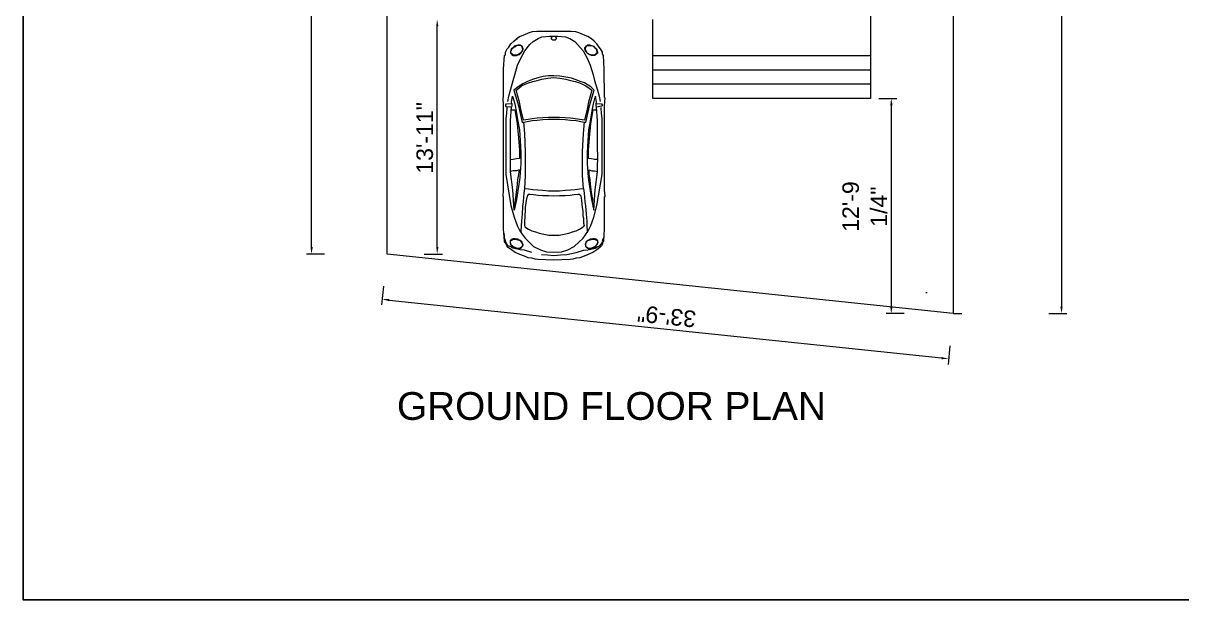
# Model space of a CAD drawing. Header units: millimetres. Extents: x 218.7 to 294.1, y -22.2 to 31.6.
# Drawn here: x 218.67 to 239.62, y -22.23 to -11.8 of the extents above; entities that cross this region are included whole.
import ezdxf

# ---------------------------------------------------------------- set-up
doc = ezdxf.new("R2010")
doc.units = ezdxf.units.MM
for name, color, linetype in [('PDF_Geometry', 7, 'Continuous'), ('PDF_Solid Fills', 1, 'Continuous'), ('PDF_Text', 7, 'Continuous')]:
    doc.layers.add(name, color=color, linetype=linetype)
doc.styles.add('PDF Arial', font='arial.ttf')

msp = doc.modelspace()

# ---------------------------------------------------------------- linework, layer by layer
at = {"layer": 'PDF_Geometry', "lineweight": 25}
msp.add_lwpolyline([(294.081, 31.595), (218.675, 31.595), (218.675, -22.228), (294.081, -22.228), (294.081, 31.595), (294.081, 31.611)], dxfattribs=at)
at = {"layer": 'PDF_Geometry', "lineweight": 9}
for points in [[(226.474, -5.486), (225.255, -5.486), (225.255, 4.817), (235.483, 5.936), (235.483, -17.051), (235.642, -17.051)], [(237.445, -16.926), (237.445, 5.811)], [(223.885, -15.848), (223.885, 4.692)], [(235.483, -17.051), (225.255, -15.974), (225.255, -9.294)], [(233.988, -10.413), (233.988, -13.16)], [(226.156, -15.848), (226.156, -11.857)], [(230.056, -13.16), (230.056, -11.732)], [(233.988, -12.392), (230.056, -12.392)], [(233.988, -12.65), (230.056, -12.65)], [(233.988, -12.901), (230.056, -12.901)], [(233.988, -13.16), (230.056, -13.16)], [(234.139, -13.16), (234.464, -13.16)], [(234.364, -13.285), (234.364, -16.926)], [(224.119, -15.974), (223.793, -15.974)], [(225.923, -15.974), (226.257, -15.974)], [(225.188, -16.558), (225.154, -16.892)], [(234.99, -16.667), (235.015, -16.667)], [(225.288, -16.809), (235.274, -17.852)], [(234.598, -17.051), (234.272, -17.051)], [(237.211, -17.051), (237.537, -17.051)], [(235.424, -17.635), (235.391, -17.969)]]:
    msp.add_lwpolyline(points, dxfattribs=at)
at = {"layer": 'PDF_Geometry', "color": 92, "lineweight": 9, "true_color": 0x00dd00}
for points in [[(229.095, -15.857), (229.045, -15.899), (228.97, -15.949), (228.887, -15.982), (228.812, -16.015), (228.736, -16.04), (228.67, -16.049), (228.611, -16.066), (228.561, -16.074), (228.269, -16.082), (227.977, -16.074), (227.926, -16.066), (227.868, -16.049), (227.801, -16.04), (227.734, -16.015), (227.651, -15.982), (227.567, -15.949), (227.501, -15.899), (227.442, -15.857), (227.417, -15.823), (227.4, -15.79), (227.392, -15.773), (227.384, -15.765), (227.375, -15.748), (227.375, -15.74), (227.359, -15.523), (227.359, -14.947), (227.35, -14.93), (227.359, -14.821), (227.359, -14.771), (227.359, -14.763), (227.359, -13.285), (227.35, -13.151), (227.359, -13.135), (227.359, -12.884), (227.359, -12.625), (227.375, -12.383), (227.384, -12.375), (227.392, -12.358), (227.392, -12.342), (227.392, -12.325), (227.425, -12.266), (227.451, -12.233), (227.492, -12.175), (227.542, -12.124), (227.592, -12.083), (227.601, -12.091)], [(227.434, -13.218), (227.451, -13.118), (227.484, -13.01), (227.534, -12.834), (227.559, -12.734), (227.609, -12.559), (227.668, -12.433), (227.743, -12.3), (227.835, -12.183), (227.893, -12.133), (227.985, -12.074), (228.052, -12.049), (228.194, -12.033), (228.269, -12.033), (228.336, -12.033), (228.478, -12.049), (228.553, -12.074), (228.645, -12.133), (228.695, -12.183), (228.795, -12.3), (228.87, -12.433), (228.92, -12.559), (228.979, -12.734), (229.004, -12.834), (229.054, -13.01), (229.087, -13.118), (229.104, -13.218)], [(229.179, -12.884), (229.179, -12.625), (229.162, -12.383), (229.154, -12.367), (229.146, -12.358), (229.146, -12.342), (229.146, -12.325), (229.112, -12.266), (229.087, -12.233), (229.045, -12.175), (228.995, -12.124), (228.945, -12.083), (228.878, -12.041), (228.803, -12.008), (228.736, -11.982), (228.661, -11.957), (228.578, -11.949), (228.503, -11.949), (228.269, -11.949), (228.035, -11.949), (227.96, -11.949), (227.876, -11.957), (227.801, -11.982), (227.734, -12.008), (227.659, -12.041), (227.592, -12.083)], [(228.244, -12.049), (228.235, -12.049), (228.227, -12.058), (228.219, -12.066), (228.219, -12.074), (228.219, -12.083), (228.227, -12.091), (228.235, -12.091), (228.244, -12.099), (228.252, -12.099), (228.269, -12.099), (228.277, -12.099)], [(228.277, -12.099), (228.294, -12.099), (228.302, -12.091), (228.311, -12.091), (228.311, -12.083), (228.319, -12.074), (228.311, -12.066), (228.311, -12.058), (228.302, -12.049), (228.294, -12.049), (228.277, -12.041), (228.269, -12.041), (228.252, -12.041), (228.244, -12.049)], [(227.701, -12.258), (227.701, -12.266), (227.693, -12.3), (227.668, -12.333), (227.634, -12.358), (227.592, -12.375), (227.567, -12.375), (227.551, -12.375), (227.534, -12.375), (227.517, -12.358), (227.509, -12.35), (227.492, -12.342), (227.492, -12.333), (227.492, -12.325), (227.492, -12.308), (227.501, -12.291), (227.501, -12.283), (227.509, -12.266), (227.526, -12.25), (227.542, -12.233), (227.559, -12.225), (227.592, -12.2), (227.551, -12.216), (227.542, -12.225), (227.517, -12.25), (227.501, -12.266), (227.492, -12.283), (227.492, -12.3), (227.484, -12.316), (227.484, -12.333), (227.484, -12.342), (227.492, -12.35), (227.501, -12.358), (227.509, -12.367), (227.534, -12.383), (227.551, -12.383), (227.567, -12.383), (227.592, -12.383), (227.634, -12.367), (227.643, -12.367), (227.676, -12.333)], [(227.701, -12.241), (227.701, -12.233), (227.701, -12.225), (227.693, -12.216), (227.684, -12.208), (227.668, -12.2), (227.651, -12.2), (227.634, -12.2), (227.626, -12.2), (227.592, -12.2), (227.626, -12.191), (227.643, -12.191), (227.659, -12.191), (227.668, -12.2), (227.676, -12.208), (227.693, -12.233)], [(227.684, -12.325), (227.701, -12.3), (227.709, -12.266), (227.709, -12.258), (227.701, -12.241)], [(227.701, -12.258), (227.701, -12.25), (227.693, -12.233)], [(228.853, -12.325), (228.837, -12.3), (228.828, -12.266), (228.828, -12.258), (228.828, -12.241), (228.837, -12.233), (228.837, -12.225), (228.845, -12.216)], [(228.87, -12.333), (228.845, -12.291), (228.837, -12.266), (228.837, -12.258), (228.837, -12.25), (228.845, -12.233), (228.862, -12.208), (228.87, -12.2), (228.887, -12.2), (228.903, -12.2), (228.912, -12.2), (228.945, -12.2), (228.979, -12.216), (228.995, -12.233), (229.012, -12.25), (229.029, -12.266), (229.037, -12.283), (229.037, -12.291), (229.045, -12.308), (229.045, -12.325), (229.045, -12.333), (229.037, -12.342), (229.029, -12.35), (229.02, -12.358), (229.004, -12.375), (228.979, -12.375), (228.97, -12.375), (228.945, -12.375), (228.895, -12.358), (228.87, -12.333)], [(228.845, -12.216), (228.853, -12.208), (228.87, -12.2), (228.878, -12.191), (228.895, -12.191), (228.912, -12.191), (228.945, -12.2), (228.987, -12.216), (228.995, -12.225), (229.02, -12.25), (229.029, -12.266), (229.045, -12.283), (229.045, -12.291), (229.054, -12.316), (229.054, -12.333), (229.054, -12.342), (229.045, -12.35), (229.037, -12.358), (229.029, -12.367), (229.004, -12.383), (228.987, -12.383), (228.97, -12.383), (228.945, -12.383), (228.903, -12.367), (228.895, -12.358), (228.862, -12.333)], [(228.269, -12.784), (228.377, -12.792), (228.486, -12.809), (228.569, -12.834), (228.653, -12.851), (228.728, -12.876), (228.786, -12.901), (228.845, -12.934), (228.903, -12.976), (228.953, -13.01), (228.895, -13.227), (228.87, -13.352), (228.82, -13.552), (228.653, -13.527), (228.569, -13.519), (228.469, -13.51), (228.369, -13.502), (228.269, -13.502), (228.169, -13.502), (228.068, -13.51), (227.968, -13.519), (227.876, -13.527), (227.801, -13.544), (227.718, -13.552), (227.668, -13.352), (227.643, -13.227), (227.584, -13.01), (227.634, -12.976), (227.684, -12.934), (227.751, -12.901), (227.81, -12.876), (227.885, -12.851), (227.968, -12.834), (228.052, -12.809), (228.16, -12.792), (228.269, -12.784)], [(229.179, -12.884), (229.179, -13.135), (229.187, -13.151), (229.179, -13.285), (229.179, -14.763)], [(227.501, -13.227), (227.517, -13.118), (227.517, -13.126), (227.534, -13.16), (227.559, -13.26), (227.592, -13.427), (227.618, -13.569), (227.643, -13.728), (227.659, -13.92), (227.668, -14.145), (227.668, -14.337), (227.651, -14.588), (227.626, -14.755), (227.592, -14.988), (227.551, -15.18), (227.526, -14.813), (227.484, -14.487), (227.484, -14.412), (227.484, -14.229), (227.484, -14.028), (227.484, -13.803), (227.484, -13.561), (227.501, -13.318)], [(229.029, -13.252), (229.129, -13.26), (229.137, -13.277), (229.137, -13.293), (229.129, -13.302), (229.037, -13.318), (229.037, -13.31), (229.029, -13.302), (229.029, -13.268), (229.029, -13.252), (229.037, -13.227), (229.02, -13.118), (229.02, -13.126), (229.004, -13.16), (228.979, -13.26), (228.945, -13.419), (228.92, -13.569), (228.895, -13.728), (228.878, -13.92), (228.87, -14.145), (228.87, -14.337), (228.887, -14.588), (228.912, -14.755), (228.945, -14.988), (228.987, -15.18), (229.012, -14.813), (229.054, -14.487), (229.054, -14.404), (229.062, -14.229), (229.054, -14.028), (229.054, -13.803), (229.054, -13.561), (229.037, -13.318)], [(227.509, -13.252), (227.509, -13.268), (227.509, -13.302), (227.501, -13.31), (227.501, -13.318), (227.409, -13.31), (227.4, -13.293), (227.4, -13.277), (227.409, -13.26), (227.509, -13.252), (227.501, -13.227)], [(227.417, -13.327), (227.417, -13.343), (227.409, -13.427), (227.4, -13.527), (227.4, -13.92), (227.4, -14.312), (227.4, -14.538), (227.492, -15.097), (227.551, -15.306), (227.601, -15.456), (227.659, -15.565), (227.751, -15.69), (227.901, -15.84), (228.027, -15.899), (228.135, -15.932), (228.269, -15.94), (228.402, -15.932), (228.519, -15.899), (228.636, -15.84), (228.795, -15.69), (228.878, -15.565), (228.937, -15.456), (228.987, -15.306), (229.045, -15.097), (229.137, -14.538), (229.137, -14.312), (229.137, -13.92), (229.137, -13.527), (229.129, -13.427), (229.12, -13.343), (229.12, -13.327)], [(227.492, -13.369), (227.501, -13.36), (227.509, -13.369), (227.559, -13.369), (227.601, -13.611), (227.609, -13.686), (227.626, -13.87), (227.643, -14.095), (227.643, -14.245), (227.592, -14.254), (227.534, -14.262), (227.492, -14.27), (227.484, -14.27)], [(229.062, -14.27), (229.054, -14.27), (229.045, -14.262), (229.004, -14.262), (228.945, -14.254), (228.895, -14.245), (228.895, -14.095), (228.912, -13.87), (228.928, -13.686), (228.937, -13.611), (228.979, -13.369), (229.029, -13.369), (229.037, -13.36), (229.045, -13.36)], [(227.718, -13.586), (227.734, -13.794), (227.751, -14.128), (227.751, -14.554), (227.734, -14.788), (227.726, -14.871), (227.718, -14.947), (227.709, -15.03), (227.701, -15.114), (227.693, -15.256), (227.684, -15.372), (227.676, -15.464), (227.668, -15.565), (227.668, -15.59)], [(227.734, -14.788), (227.81, -14.796), (227.885, -14.805), (227.977, -14.813), (228.068, -14.821), (228.169, -14.83), (228.269, -14.83), (228.369, -14.83), (228.469, -14.821), (228.569, -14.813), (228.653, -14.805), (228.736, -14.796), (228.803, -14.788), (228.786, -14.554), (228.786, -14.128), (228.803, -13.794), (228.82, -13.586)], [(227.551, -15.155), (227.559, -15.147), (227.559, -15.114), (227.559, -15.072), (227.567, -15.038), (227.576, -14.988), (227.592, -14.863), (227.609, -14.713), (227.618, -14.629), (227.634, -14.538), (227.643, -14.454), (227.592, -14.471), (227.534, -14.471), (227.484, -14.479)], [(228.987, -15.155), (228.987, -15.147), (228.979, -15.114), (228.979, -15.072), (228.97, -15.038), (228.97, -14.988), (228.945, -14.863), (228.928, -14.713), (228.92, -14.629), (228.903, -14.538), (228.903, -14.454), (228.953, -14.471), (229.004, -14.471), (229.054, -14.479)], [(228.803, -14.788), (228.812, -14.871), (228.82, -14.947), (228.828, -15.03), (228.837, -15.105), (228.853, -15.256), (228.862, -15.372), (228.862, -15.464), (228.87, -15.565), (228.87, -15.59)], [(229.179, -14.771), (229.179, -14.821), (229.187, -14.93), (229.179, -14.947), (229.179, -15.523), (229.162, -15.74), (229.162, -15.748), (229.154, -15.757), (229.146, -15.773), (229.146, -15.79), (229.129, -15.823), (229.095, -15.857)], [(227.801, -14.897), (227.793, -14.913), (227.785, -14.93), (227.768, -15.005), (227.751, -15.13), (227.751, -15.197), (227.743, -15.264), (227.743, -15.322), (227.734, -15.364), (227.734, -15.414), (227.734, -15.456), (227.743, -15.481), (227.81, -15.523), (227.868, -15.556), (227.935, -15.573), (228.002, -15.598), (228.085, -15.615), (228.177, -15.631), (228.269, -15.631)], [(228.803, -15.322), (228.795, -15.264), (228.795, -15.197), (228.786, -15.13), (228.778, -15.064), (228.77, -14.997), (228.761, -14.93), (228.745, -14.913), (228.736, -14.897), (228.703, -14.897), (228.636, -14.905), (228.561, -14.913), (228.469, -14.922), (228.369, -14.922), (228.269, -14.93), (228.169, -14.922), (228.068, -14.922), (227.985, -14.913), (227.901, -14.905), (227.835, -14.897), (227.801, -14.897)], [(228.269, -15.631), (228.361, -15.631), (228.452, -15.615), (228.536, -15.598), (228.603, -15.573), (228.67, -15.556), (228.728, -15.523), (228.795, -15.481)], [(228.803, -15.322), (228.803, -15.364), (228.803, -15.414), (228.812, -15.456), (228.795, -15.481)], [(227.868, -15.949), (227.734, -15.907), (227.659, -15.899), (227.534, -15.865), (227.476, -15.84), (227.442, -15.823), (227.417, -15.798), (227.392, -15.74), (227.392, -15.732), (227.384, -15.715), (227.375, -15.69), (227.375, -15.648), (227.367, -15.598)], [(227.651, -15.873), (227.684, -15.857), (227.701, -15.832), (227.709, -15.815), (227.709, -15.798), (227.701, -15.79), (227.693, -15.757), (227.659, -15.732), (227.618, -15.706), (227.567, -15.698), (227.542, -15.698), (227.534, -15.698), (227.509, -15.706), (227.501, -15.715), (227.484, -15.723), (227.476, -15.74), (227.476, -15.757), (227.476, -15.765), (227.492, -15.807), (227.484, -15.765), (227.484, -15.74), (227.501, -15.723), (227.534, -15.706)], [(228.043, -15.982), (228.152, -15.99), (228.269, -15.999), (228.386, -15.99), (228.503, -15.982), (228.67, -15.949), (228.803, -15.907), (228.878, -15.899), (229.012, -15.865), (229.062, -15.84), (229.095, -15.823), (229.12, -15.798), (229.154, -15.74), (229.146, -15.732), (229.154, -15.715), (229.162, -15.69)], [(229.004, -15.698), (228.97, -15.698), (228.92, -15.706), (228.878, -15.732), (228.845, -15.757), (228.837, -15.79), (228.837, -15.798), (228.837, -15.815), (228.837, -15.832), (228.862, -15.857), (228.845, -15.832), (228.837, -15.798), (228.853, -15.765), (228.878, -15.732), (228.92, -15.715), (228.962, -15.706), (229.004, -15.706), (229.037, -15.723), (229.054, -15.74), (229.062, -15.765), (229.062, -15.757), (229.062, -15.74), (229.054, -15.723), (229.045, -15.715), (229.029, -15.706), (229.012, -15.698)], [(229.171, -15.598), (229.171, -15.648), (229.162, -15.69)], [(227.534, -15.706), (227.576, -15.706), (227.618, -15.715), (227.659, -15.732), (227.684, -15.765), (227.701, -15.798), (227.693, -15.832), (227.676, -15.857), (227.643, -15.873), (227.609, -15.873), (227.559, -15.857), (227.526, -15.84), (227.492, -15.807), (227.517, -15.84), (227.559, -15.865), (227.601, -15.873), (227.651, -15.873)], [(229.062, -15.765), (229.045, -15.807), (229.062, -15.765)]]:
    msp.add_lwpolyline(points, dxfattribs=at)
msp.add_lwpolyline([(227.542, -13.01), (227.609, -13.235), (227.626, -13.293), (227.659, -13.435), (227.693, -13.594), (227.785, -13.577), (227.876, -13.561), (227.968, -13.552), (228.068, -13.544), (228.169, -13.536), (228.269, -13.536), (228.369, -13.536), (228.469, -13.544), (228.569, -13.552), (228.67, -13.561), (228.753, -13.577), (228.845, -13.594), (228.878, -13.435), (228.912, -13.293), (228.928, -13.235), (228.995, -13.01), (228.937, -12.951), (228.887, -12.918), (228.82, -12.876), (228.745, -12.851), (228.67, -12.826), (228.586, -12.792), (228.486, -12.776), (228.377, -12.759), (228.269, -12.751, 0.180458)], format="xyb", close=True, dxfattribs=at)
for points in [[(228.895, -15.873), (228.862, -15.857), (228.895, -15.873), (228.937, -15.873)], [(229.012, -15.84), (228.979, -15.857), (228.937, -15.873), (228.979, -15.865), (229.02, -15.84), (229.045, -15.807)]]:
    msp.add_lwpolyline(points, close=True, dxfattribs=at)
at = {"layer": 'PDF_Solid Fills', "color": 7, "lineweight": 9, "transparency": 33554559}
for points in [[(226.14, -11.857), (226.181, -11.857), (226.156, -11.732)], [(234.347, -13.285), (234.389, -13.285), (234.364, -13.16)], [(223.868, -15.848), (223.91, -15.848), (223.885, -15.974)], [(226.14, -15.848), (226.181, -15.848), (226.156, -15.974)], [(225.296, -16.784), (225.288, -16.825), (225.163, -16.792)], [(234.347, -16.926), (234.389, -16.926), (234.364, -17.051)], [(237.42, -16.926), (237.462, -16.926), (237.445, -17.051)], [(235.274, -17.836), (235.274, -17.877), (235.399, -17.869)]]:
    msp.add_solid(points, dxfattribs=at)

# ---------------------------------------------------------------- texts
at = {"layer": 'PDF_Text', "lineweight": 9, "char_height": 0.2988, "attachment_point": 7, "style": 'PDF Arial'}
for s, insert, rotation in [('13\'-11"', (226.086, -14.521), 90), ("12'-9", (233.785, -15.573), 90), ('1/4"', (234.294, -15.481), 90), ('33\'-9"', (230.851, -17.003), 173.9991)]:
    msp.add_mtext(s, dxfattribs=dict(at, insert=insert, rotation=rotation))
at = {"layer": 'PDF_Text', "lineweight": 5, "insert": (225.43, -18.98), "char_height": 0.50206, "attachment_point": 7, "style": 'PDF Arial'}
msp.add_mtext('GROUND FLOOR PLAN', dxfattribs=at)

doc.saveas('drawing.dxf')
